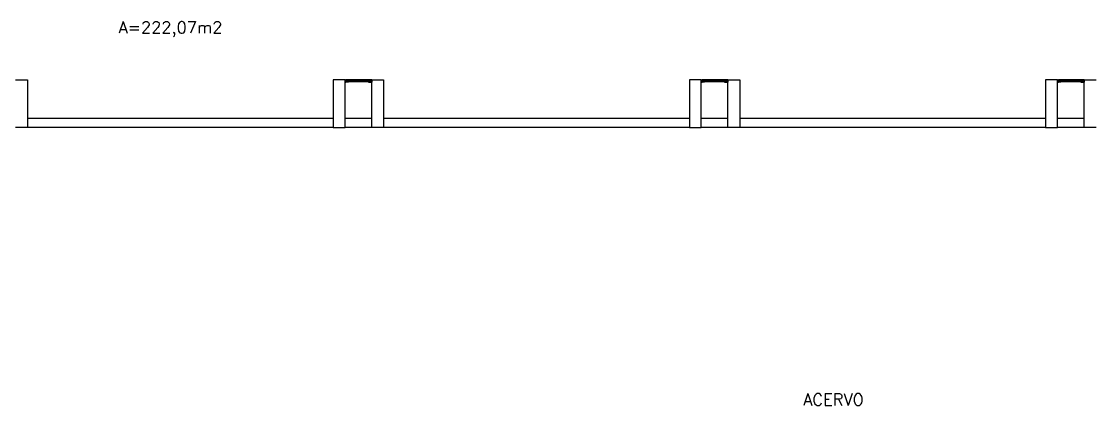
# Model space of a CAD drawing. Header units: millimetres. Extents: x 2686 to 2939, y 1294 to 1441.
# Drawn here: x 2834.22 to 2852.3, y 1336.16 to 1342.64 of the extents above; entities that cross this region are included whole.
import ezdxf

# ---------------------------------------------------------------- set-up
doc = ezdxf.new("R2010")
doc.units = ezdxf.units.MM
for name, color, linetype in [('AR-ALV', 2, 'Continuous'), ('AR-ESQ', 1, 'Continuous'), ('AR-ESTC', 3, 'Continuous'), ('DT-ESQ-BAGUETE-C', 1, 'Continuous'), ('DT-ESQ-PERFIL CADEIRA-C', 2, 'Continuous'), ('DT-ESQ-PERFIL CADEIRA-V', 2, 'Continuous'), ('DT-ESQ-VENEZIANA-C', 1, 'Continuous'), ('DT-ESQ-VENEZIANA-V', 1, 'Continuous'), ('TEXTO', 2, 'Continuous'), ('Área', 2, 'Continuous')]:
    doc.layers.add(name, color=color, linetype=linetype)
doc.styles.add('UNB-100', font='simplex.shx', dxfattribs={"height": 0.2})

# ---------------------------------------------------------------- blocks, each defined once
blk = doc.blocks.new('EF01-P')
at = {"layer": 'DT-ESQ-BAGUETE-C', "ltscale": 0.1}
for points in [[(0.002, 0.035), (0.015, 0.035), (0.015, 0.033), (0.002, 0.033), (0.002, 0.005), (0.015, 0.005), (0.015, 0.004), (0.002, 0.004, -0.414214), (0, 0.005), (0, 0.033, -0.414214)], [(0.448, 0.035), (0.435, 0.035), (0.435, 0.033), (0.448, 0.033), (0.448, 0.005), (0.435, 0.005), (0.435, 0.004), (0.448, 0.004, 0.414214), (0.45, 0.005), (0.45, 0.033, 0.414214)]]:
    blk.add_lwpolyline(points, format="xyb", close=True, dxfattribs=at)
at = {"layer": 'DT-ESQ-PERFIL CADEIRA-C', "ltscale": 0.1}
for points in [[(0.01, 0.002), (0.01, 0.003), (0.002, 0.003, 1), (0.002, 0), (0.015, 0, 0.414214), (0.016, 0.002), (0.016, 0.033), (0.043, 0.033)], [(0.043, 0.006), (0.018, 0.006), (0.018, 0.016), (0.016, 0.016), (0.016, 0.006, 0.414214), (0.018, 0.005), (0.043, 0.005), (0.056, 0.005, 1), (0.056, 0.008), (0.043, 0.008), (0.043, 0.02), (0.043, 0.032), (0.056, 0.032, 1), (0.056, 0.035), (0.043, 0.035), (0.016, 0.035, 0.414214), (0.015, 0.033), (0.015, 0.002), (0.002, 0.002)], [(0.041, 0.02), (0.041, 0.032, -0.414214), (0.043, 0.033), (0.056, 0.033)], [(0.041, 0.02), (0.041, 0.008, 0.414214), (0.043, 0.006), (0.056, 0.006)], [(0.407, 0.006), (0.432, 0.006), (0.432, 0.016), (0.433, 0.016), (0.433, 0.006, -0.414214), (0.432, 0.005), (0.407, 0.005), (0.394, 0.005, -1), (0.394, 0.008), (0.407, 0.008), (0.407, 0.02), (0.407, 0.032), (0.394, 0.032, -1), (0.394, 0.035), (0.407, 0.035), (0.433, 0.035, -0.414214), (0.435, 0.033), (0.435, 0.002), (0.448, 0.002)], [(0.408, 0.02), (0.408, 0.032, 0.414214), (0.407, 0.033), (0.394, 0.033)], [(0.408, 0.02), (0.408, 0.008, -0.414214), (0.407, 0.006), (0.394, 0.006)], [(0.44, 0.002), (0.44, 0.003), (0.448, 0.003, -1), (0.448, 0), (0.435, 0, -0.414214), (0.433, 0.002), (0.433, 0.033), (0.407, 0.033)]]:
    blk.add_lwpolyline(points, format="xyb", dxfattribs=at)
at = {"layer": 'DT-ESQ-PERFIL CADEIRA-V', "ltscale": 0.1}
blk.add_line((0.015, 0), (0.435, 0), dxfattribs=at)
at = {"layer": 'DT-ESQ-VENEZIANA-C', "ltscale": 0.1}
for p, q in [((0.043, 0.011), (0.407, 0.011)), ((0.043, 0.009), (0.407, 0.009))]:
    blk.add_line(p, q, dxfattribs=at)
at = {"layer": 'DT-ESQ-VENEZIANA-V', "ltscale": 0.1}
blk.add_line((0.043, 0.031), (0.407, 0.031), dxfattribs=at)

msp = doc.modelspace()

# ---------------------------------------------------------------- linework, layer by layer
at = {"layer": 'AR-ALV'}
for p, q in [((2839.471, 1341), (2834.321, 1341)), ((2840.121, 1341), (2839.671, 1341)), ((2845.471, 1341), (2840.321, 1341)), ((2846.121, 1341), (2845.671, 1341)), ((2851.471, 1341), (2846.321, 1341)), ((2852.121, 1341), (2851.671, 1341)), ((2839.471, 1340.85), (2834.321, 1340.85)), ((2840.121, 1340.85), (2839.671, 1340.85)), ((2845.471, 1340.85), (2840.321, 1340.85)), ((2846.121, 1340.85), (2845.671, 1340.85)), ((2851.471, 1340.85), (2846.321, 1340.85)), ((2852.121, 1340.85), (2851.671, 1340.85))]:
    msp.add_line(p, q, dxfattribs=at)
at = {"layer": 'AR-ESTC'}
for p, q in [((2834.121, 1341.65), (2834.321, 1341.65)), ((2834.321, 1341.65), (2834.321, 1340.85)), ((2839.471, 1341.65), (2839.471, 1340.85)), ((2839.671, 1341.65), (2839.471, 1341.65)), ((2839.671, 1340.85), (2839.671, 1341.65)), ((2840.121, 1341.65), (2840.321, 1341.65)), ((2840.121, 1340.85), (2840.121, 1341.65)), ((2840.321, 1341.65), (2840.321, 1340.85)), ((2845.671, 1341.65), (2845.471, 1341.65)), ((2845.471, 1341.65), (2845.471, 1340.85)), ((2845.671, 1340.85), (2845.671, 1341.65)), ((2846.121, 1341.65), (2846.321, 1341.65)), ((2846.121, 1340.85), (2846.121, 1341.65)), ((2846.321, 1341.65), (2846.321, 1340.85)), ((2851.471, 1341.65), (2851.471, 1340.85)), ((2851.671, 1341.65), (2851.471, 1341.65)), ((2851.671, 1340.85), (2851.671, 1341.65)), ((2852.121, 1341.65), (2852.321, 1341.65)), ((2852.121, 1340.85), (2852.121, 1341.65)), ((2834.321, 1340.85), (2834.121, 1340.85)), ((2839.471, 1340.85), (2839.671, 1340.85)), ((2840.321, 1340.85), (2840.121, 1340.85)), ((2845.471, 1340.85), (2845.671, 1340.85)), ((2846.321, 1340.85), (2846.121, 1340.85)), ((2851.471, 1340.85), (2851.671, 1340.85)), ((2852.321, 1340.85), (2852.121, 1340.85))]:
    msp.add_line(p, q, dxfattribs=at)

# ---------------------------------------------------------------- block references
at = {"layer": 'AR-ESQ', "rotation": 180}
for p in [(2840.121, 1341.65), (2846.121, 1341.65), (2852.121, 1341.65)]:
    msp.add_blockref('EF01-P', p, dxfattribs=at)

# ---------------------------------------------------------------- texts
at = {"layer": 'TEXTO', "style": 'UNB-100'}
msp.add_text('ACERVO', height=0.2, dxfattribs=at).set_placement((2847.39, 1336.162))
at = {"layer": 'Área', "style": 'UNB-100'}
msp.add_text('A=222,07m2', height=0.2, dxfattribs=at).set_placement((2835.857, 1342.436))

doc.saveas('drawing.dxf')
